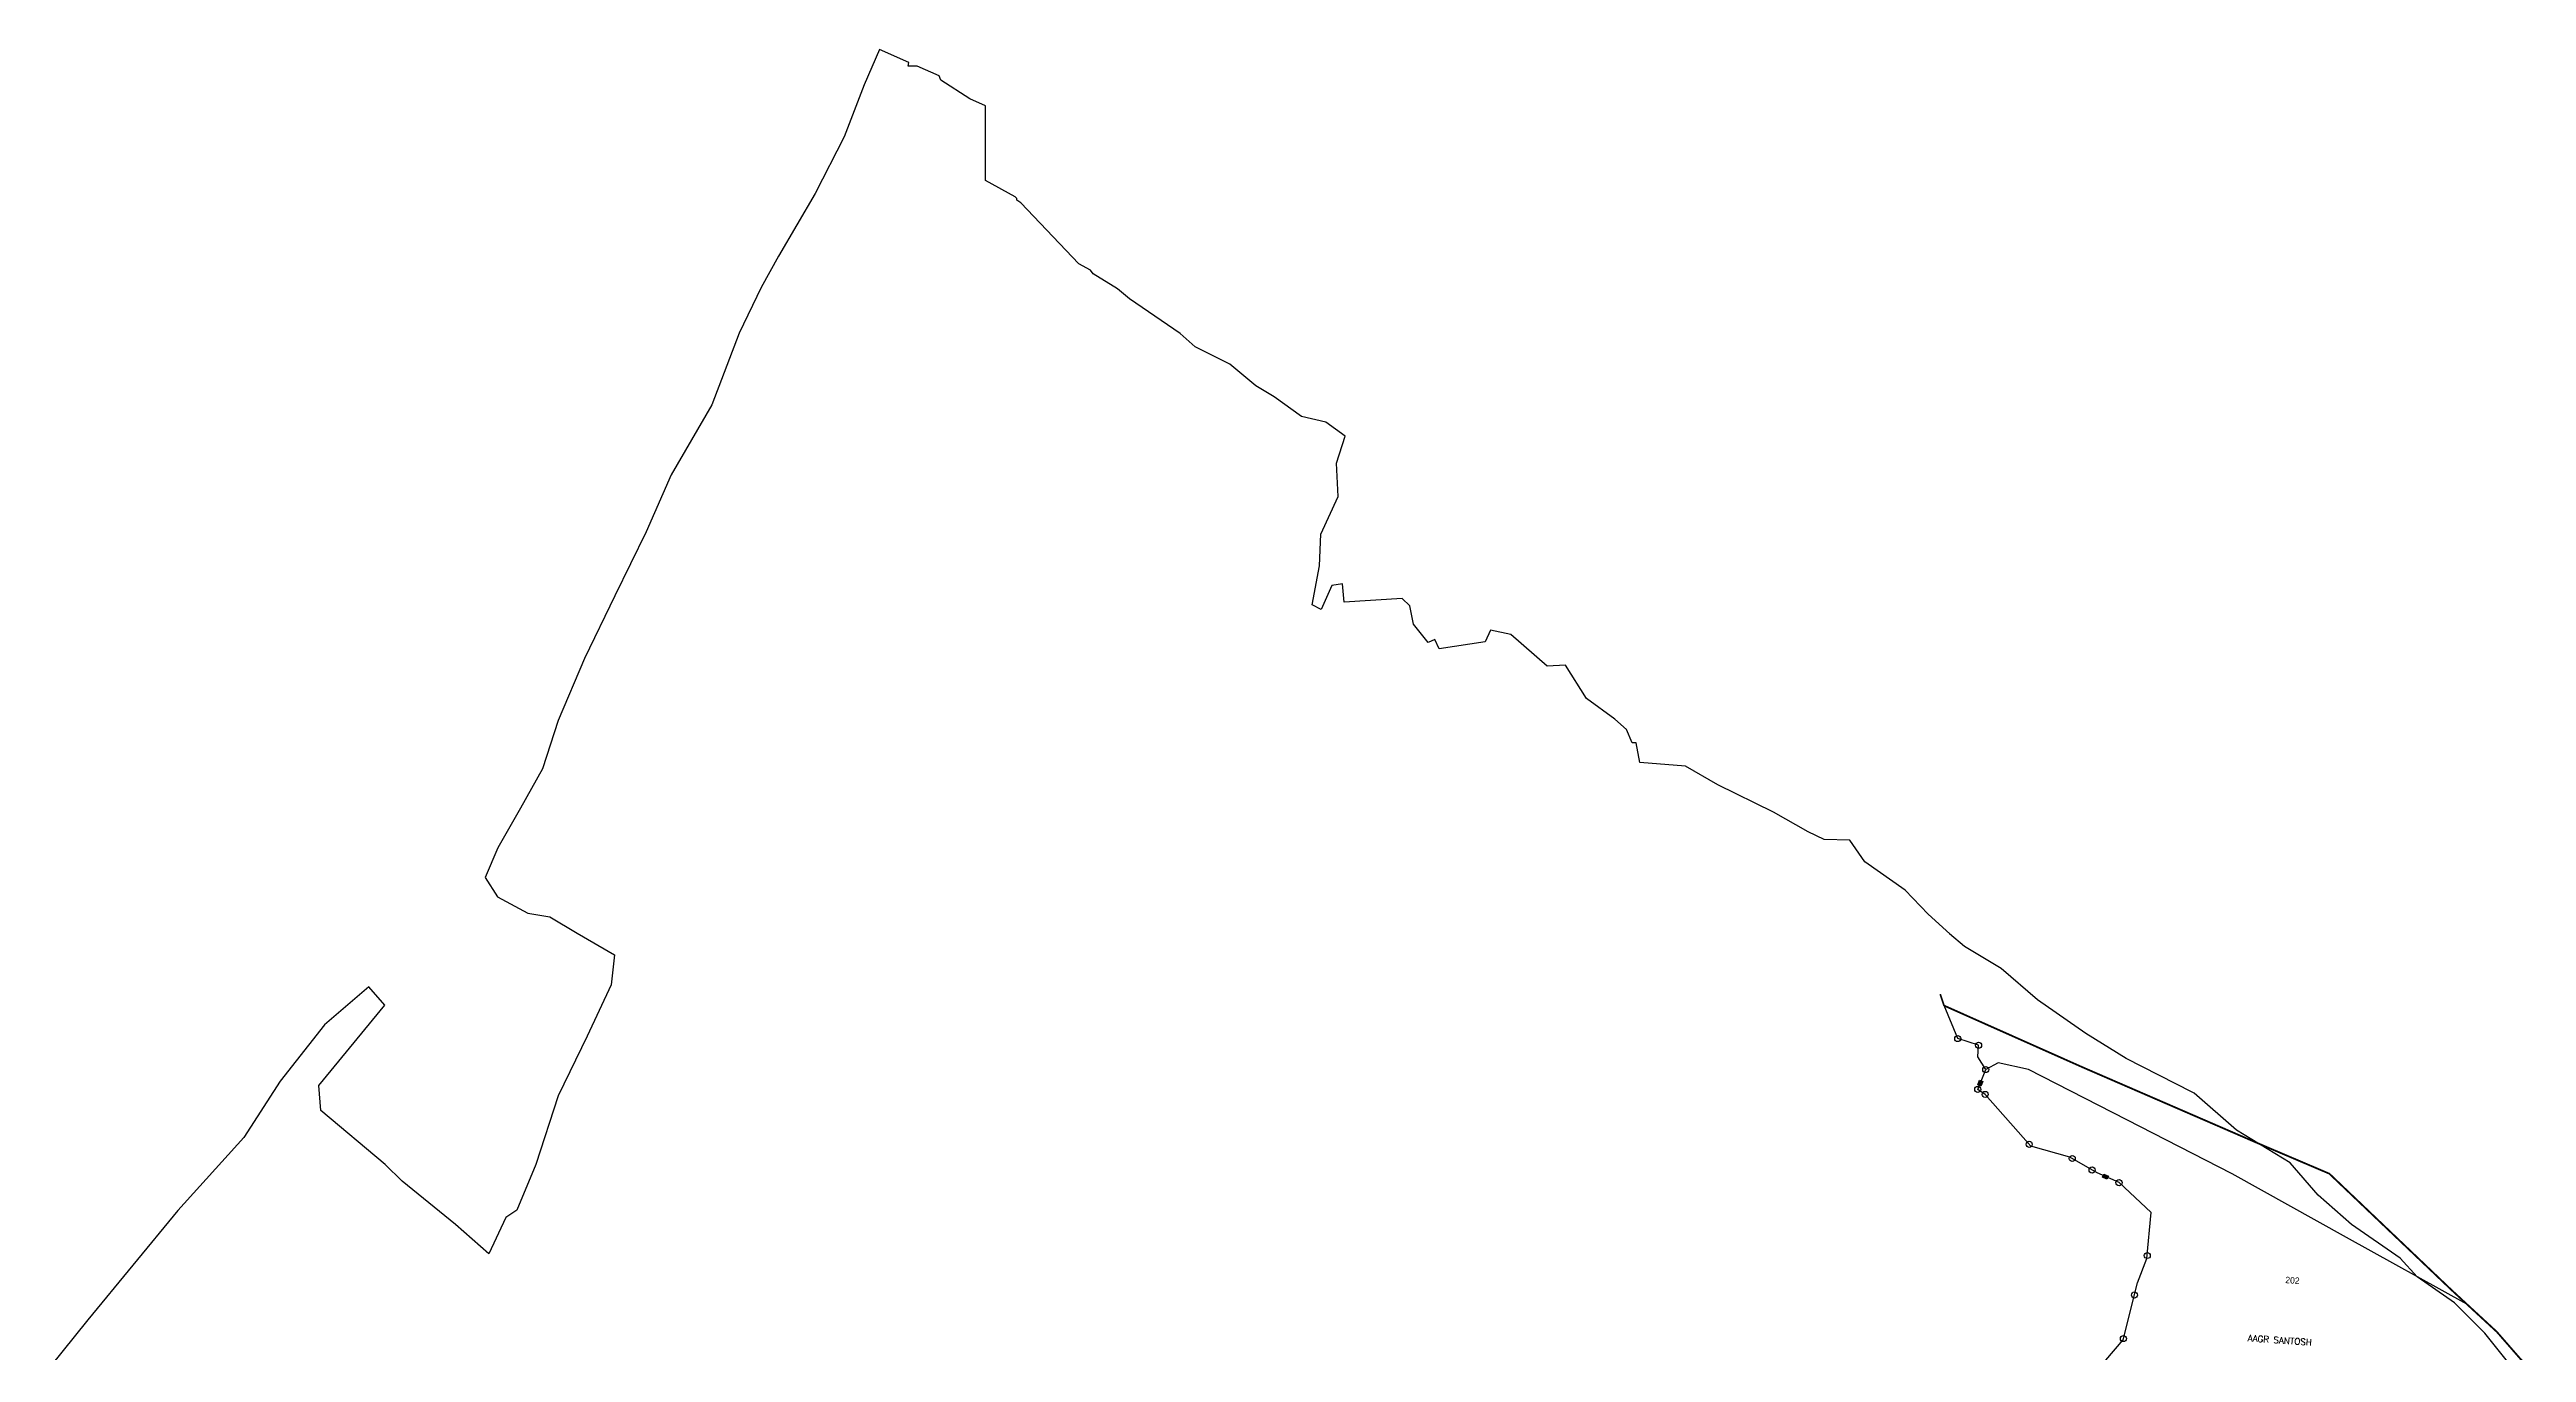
# Model space of a CAD drawing. Header units: metres. Extents: x 283060 to 287329, y 2093135 to 2097999.
# Drawn here: x 283060 to 286486, y 2096197 to 2097999 of the extents above; entities that cross this region are included whole.
import ezdxf
from ezdxf.enums import TextEntityAlignment as Align

# ---------------------------------------------------------------- set-up
doc = ezdxf.new("R2010")
doc.units = ezdxf.units.M
doc.linetypes.add('DIVIDE', pattern=[1.25, 0.5, -0.25, 0, -0.25, 0, -0.25])
for name, color, linetype in [('POLY_PARCEL', 6, 'Continuous'), ('SYM_STONE', 1, 'Continuous'), ('TEXT_MAPIN', 7, 'Continuous'), ('TEXT_PARCEL', 7, 'Continuous'), ('V_BOUND_LINE', 7, 'Continuous'), ('V_DIVIDE_LINE', 7, 'DIVIDE'), ('VILLAGE BOUNDRY', 1, 'Continuous')]:
    doc.layers.add(name, color=color, linetype=linetype)
doc.styles.get("Standard").update_dxf_attribs({"font": 'simplex.shx'})
doc.styles.add('TEXT_MAP', font='')
doc.styles.get('TEXT_MAP').set_extended_font_data('Kruti Dev 050')

# ---------------------------------------------------------------- blocks, each defined once
blk = doc.blocks.new('STONE')
blk.add_circle((0, 0), 0.851)
blk = doc.blocks.new('STONESQUAREFILLED')
blk.add_hatch(color=256).paths.add_polyline_path([(0.7, -0.48), (0.7, 0.48), (-0.7, 0.48), (-0.7, -0.48)])
blk.add_lwpolyline([(-0.7, 0.48), (0.7, 0.48), (0.7, -0.48), (-0.7, -0.48)], close=True)

msp = doc.modelspace()

# ---------------------------------------------------------------- linework, layer by layer
at = {"layer": 'POLY_PARCEL'}
for points in [[(285738, 2096588.4), (285727, 2096606), (285728.1, 2096622), (285699.3, 2096631.3), (285680.3, 2096676.9), (285680.3, 2096676.9)], [(285881.6, 2096062.6), (285852.3, 2096148), (285890.6, 2096170.6), (285928, 2096214.7), (285948, 2096293.4), (285961, 2096326.9), (285966.9, 2096390.7), (285922.3, 2096432), (285891.9, 2096445.6), (285854.4, 2096467.3), (285800.3, 2096482.5), (285737.2, 2096554.1), (285726.9, 2096560.9), (285738, 2096588.4)], [(286403.3, 2096264), (286236.9, 2096356.1), (286078.6, 2096444.4), (285933.3, 2096518.9), (285797.3, 2096588.6), (285755.2, 2096597.5), (285738, 2096588.4)]]:
    msp.add_lwpolyline(points, dxfattribs=at)
at = {"layer": 'V_BOUND_LINE', "const_width": 2.46}
for points in [[(285680.3, 2096676.9), (285871, 2096592), (286110.6, 2096488.1), (286213.2, 2096444.4), (286382.2, 2096283.5), (286403.3, 2096264)], [(286403.3, 2096264), (286444.8, 2096225.7), (286477.4, 2096188.3), (286484.6, 2096181.7)]]:
    msp.add_lwpolyline(points, dxfattribs=at)
at = {"layer": 'V_DIVIDE_LINE', "const_width": 2.46}
msp.add_lwpolyline([(285680.3, 2096676.9), (285675, 2096692.8)], dxfattribs=at)
at = {"layer": 'VILLAGE BOUNDRY'}
for p, q in [((284208, 2097999.1), (284186.9, 2097950.4)), ((284248.7, 2097981.3), (284208, 2097999.1)), ((284247.8, 2097976.3), (284248.7, 2097981.3)), ((284186.9, 2097950.4), (284159.3, 2097878.2)), ((284260.3, 2097976.2), (284247.8, 2097976.3)), ((284290.4, 2097963), (284260.3, 2097976.2)), ((284292.7, 2097956.6), (284290.4, 2097963)), ((284333.2, 2097930.9), (284292.7, 2097956.6)), ((284354.6, 2097921.1), (284333.2, 2097930.9)), ((284354.8, 2097818.2), (284354.6, 2097921.1)), ((284159.3, 2097878.2), (284119, 2097800.2)), ((284395.9, 2097795.3), (284354.8, 2097818.2)), ((284119, 2097800.2), (284068.6, 2097713.4)), ((284397.8, 2097793.3), (284395.9, 2097795.3)), ((284397.8, 2097791), (284397.8, 2097793.3)), ((284403.7, 2097787), (284397.8, 2097791)), ((284483.6, 2097702.7), (284403.7, 2097787)), ((284068.6, 2097713.4), (284044.2, 2097670)), ((284044.2, 2097670), (284013.9, 2097606.7)), ((284500, 2097694), (284483.6, 2097702.7)), ((284503.7, 2097689.1), (284500, 2097694)), ((284537.3, 2097668), (284503.7, 2097689.1)), ((284554, 2097654.4), (284537.3, 2097668)), ((284623.9, 2097606.2), (284554, 2097654.4)), ((284013.9, 2097606.7), (283976.1, 2097507.9)), ((284644.8, 2097588.2), (284623.9, 2097606.2)), ((284692.4, 2097564), (284644.8, 2097588.2)), ((284728.7, 2097533.9), (284692.4, 2097564)), ((284753.9, 2097518.8), (284728.7, 2097533.9)), ((283976.1, 2097507.9), (283920, 2097410.8)), ((284791.6, 2097491.8), (284753.9, 2097518.8)), ((284825.3, 2097484), (284791.6, 2097491.8)), ((284852, 2097464.4), (284825.3, 2097484)), ((284839.9, 2097426.9), (284852, 2097464.4)), ((283920, 2097410.8), (283885.3, 2097332)), ((284842.6, 2097381), (284839.9, 2097426.9)), ((284818.4, 2097329.1), (284842.6, 2097381)), ((283885.3, 2097332), (283842, 2097243.7)), ((284816.4, 2097284.9), (284818.4, 2097329.1)), ((284806.3, 2097231.2), (284816.4, 2097284.9)), ((284848.5, 2097260.2), (284833.5, 2097257.8)), ((284850.6, 2097234.9), (284848.5, 2097260.2)), ((283842, 2097243.7), (283800.1, 2097156.8)), ((284818.9, 2097224.8), (284806.3, 2097231.2)), ((284833.5, 2097257.8), (284818.9, 2097224.8)), ((284931, 2097239.9), (284850.6, 2097234.9)), ((284941.6, 2097229.7), (284931, 2097239.9)), ((284946.8, 2097204.5), (284941.6, 2097229.7)), ((284967.1, 2097179.1), (284946.8, 2097204.5)), ((285053.1, 2097196.3), (285045.8, 2097180.1)), ((285081.2, 2097190), (285053.1, 2097196.3)), ((283800.1, 2097156.8), (283763.9, 2097071.3)), ((284976.1, 2097183), (284967.1, 2097179.1)), ((284982.3, 2097170.4), (284976.1, 2097183)), ((285045.8, 2097180.1), (284982.3, 2097170.4)), ((285131.4, 2097146.5), (285081.2, 2097190)), ((285156.8, 2097147.7), (285131.4, 2097146.5)), ((285185.8, 2097101.5), (285156.8, 2097147.7)), ((285224.9, 2097072.9), (285185.8, 2097101.5)), ((283763.9, 2097071.3), (283742, 2097004.2)), ((285241.3, 2097058.8), (285224.9, 2097072.9)), ((285249.1, 2097040.2), (285241.3, 2097058.8)), ((285254.5, 2097040.1), (285249.1, 2097040.2)), ((285259.5, 2097013.2), (285254.5, 2097040.1)), ((283742, 2097004.2), (283711.8, 2096949.8)), ((285322.8, 2097008.1), (285259.5, 2097013.2)), ((285367.6, 2096982.4), (285322.8, 2097008.1)), ((285444.6, 2096944.5), (285367.6, 2096982.4)), ((283711.8, 2096949.8), (283680.1, 2096895.3)), ((285492.2, 2096917.3), (285444.6, 2096944.5)), ((285514.6, 2096906.6), (285492.2, 2096917.3)), ((283680.1, 2096895.3), (283662.7, 2096854.1)), ((285549.9, 2096905.5), (285514.6, 2096906.6)), ((285570.6, 2096875.6), (285549.9, 2096905.5)), ((283662.7, 2096854.1), (283680, 2096827.4)), ((285626.5, 2096836.5), (285570.6, 2096875.6)), ((283680, 2096827.4), (283721.9, 2096804.6)), ((285658.6, 2096803.5), (285626.5, 2096836.5)), ((283721.9, 2096804.6), (283752.3, 2096799.7)), ((283752.3, 2096799.7), (283790.1, 2096777.1)), ((285688.2, 2096776.1), (285658.6, 2096803.5)), ((283790.1, 2096777.1), (283841.8, 2096746.9)), ((283841.8, 2096746.9), (283837.1, 2096705.5)), ((285688.1, 2096776), (285688.2, 2096776.1)), ((285708.8, 2096758.5), (285688.1, 2096776)), ((285759.1, 2096728.3), (285708.8, 2096758.5)), ((285809.4, 2096684.8), (285759.1, 2096728.3)), ((283432.6, 2096566.4), (283523.8, 2096677.7)), ((283501.7, 2096702.6), (283440.6, 2096650.1)), ((283523.8, 2096677.7), (283501.7, 2096702.6)), ((283837.1, 2096705.5), (283803.9, 2096634.8)), ((285876.5, 2096638.2), (285809.4, 2096684.8)), ((283440.6, 2096650.1), (283379.1, 2096572.4)), ((283803.9, 2096634.8), (283763.5, 2096552.3)), ((285932.4, 2096603.5), (285876.5, 2096638.2)), ((286023.5, 2096557.2), (285932.4, 2096603.5)), ((283379.1, 2096572.4), (283328.9, 2096494.5)), ((283435.4, 2096531.6), (283432.6, 2096566.4)), ((283763.5, 2096552.3), (283732.8, 2096457.2)), ((286026.3, 2096555.7), (286023.5, 2096557.2)), ((286084.8, 2096504.7), (286026.3, 2096555.7)), ((283524.2, 2096457.2), (283435.4, 2096531.6)), ((283328.9, 2096494.5), (283237.5, 2096393.4)), ((286159, 2096459.4), (286084.8, 2096504.7)), ((283547.9, 2096434.2), (283524.2, 2096457.2)), ((283732.8, 2096457.2), (283706.7, 2096393.8)), ((286197.9, 2096414.6), (286159, 2096459.4)), ((283621.9, 2096374.1), (283547.9, 2096434.2)), ((286244, 2096374.1), (286197.9, 2096414.6)), ((283237.5, 2096393.4), (283113.2, 2096242.3)), ((283667.9, 2096333.5), (283621.9, 2096374.1)), ((283691.1, 2096383.6), (283667.9, 2096333.5)), ((283706.7, 2096393.8), (283691.1, 2096383.6)), ((286311, 2096327.4), (286244, 2096374.1)), ((286334.7, 2096301.9), (286311, 2096327.4)), ((286386.4, 2096265.8), (286334.7, 2096301.9)), ((286428.2, 2096223.9), (286386.4, 2096265.8)), ((283113.2, 2096242.3), (283060.3, 2096176.3)), ((286472.7, 2096168.6), (286428.2, 2096223.9))]:
    msp.add_line(p, q, dxfattribs=at)

# ---------------------------------------------------------------- block references
at = {"layer": 'SYM_STONE'}
for name, p, xscale, yscale, zscale, rotation in [('STONE', (285699.3, 2096631.3), 4.925072850057005, 4.925072850057005, 4.925072850057005, 178.9549380034046), ('STONE', (285728.1, 2096622), 4.925072850057004, 4.925072850057004, 4.925072850057004, 357.9783383280707), ('STONESQUAREFILLED', (285730.5, 2096569.7), 4.925072850057005, 4.925072850057005, 4.925072850057005, 248.0915237390842), ('STONE', (285738, 2096588.4), 4.925072850057004, 4.925072850057004, 4.925072850057004, 348.4704820673992), ('STONE', (285726.9, 2096560.9), 4.925072850057005, 4.925072850057005, 4.925072850057005, 223.0760278599116), ('STONE', (285737.2, 2096554.1), 4.925072850057004, 4.925072850057004, 4.925072850057004, 229.483394931646), ('STONE', (285798.1, 2096485), 4.925072850057004, 4.925072850057004, 4.925072850057004, 209.5584796774815), ('STONE', (285857.7, 2096465.4), 4.925072850057005, 4.925072850057005, 4.925072850057005, 218.9506509891949), ('STONE', (285885.1, 2096449.5), 4.925072850057004, 4.925072850057004, 4.925072850057004, 204.3197365819684), ('STONESQUAREFILLED', (285903.5, 2096440.4), 4.925072850057005, 4.925072850057005, 4.925072850057005, 335.9859915656686), ('STONE', (285922.3, 2096432), 4.925072850057004, 4.925072850057004, 4.925072850057004, 204.7797048210772), ('STONE', (285961.4, 2096331.2), 4.925072850057004, 4.925072850057004, 4.925072850057004, 0.316626521776469), ('STONE', (285943.7, 2096276.6), 4.925072850057004, 4.925072850057004, 4.925072850057004, 152.437944215776), ('STONE', (285928.4, 2096216.3), 4.925072850057005, 4.925072850057005, 4.925072850057005, 356.9175739076701)]:
    msp.add_blockref(name, p, dxfattribs=dict(at, xscale=xscale, yscale=yscale, zscale=zscale, rotation=rotation))

# ---------------------------------------------------------------- texts
at = {"layer": 'TEXT_MAPIN'}
msp.add_text('AAGR SANTOSH', height=8.865, rotation=356.0705, dxfattribs=at).set_placement((286100, 2096212.7))
at = {"layer": 'TEXT_PARCEL', "style": 'TEXT_MAP'}
msp.add_text('202', height=8.87, rotation=356.0705, dxfattribs=at).set_placement((286162.2, 2096296.9), align=Align.MIDDLE)

doc.saveas('drawing.dxf')
